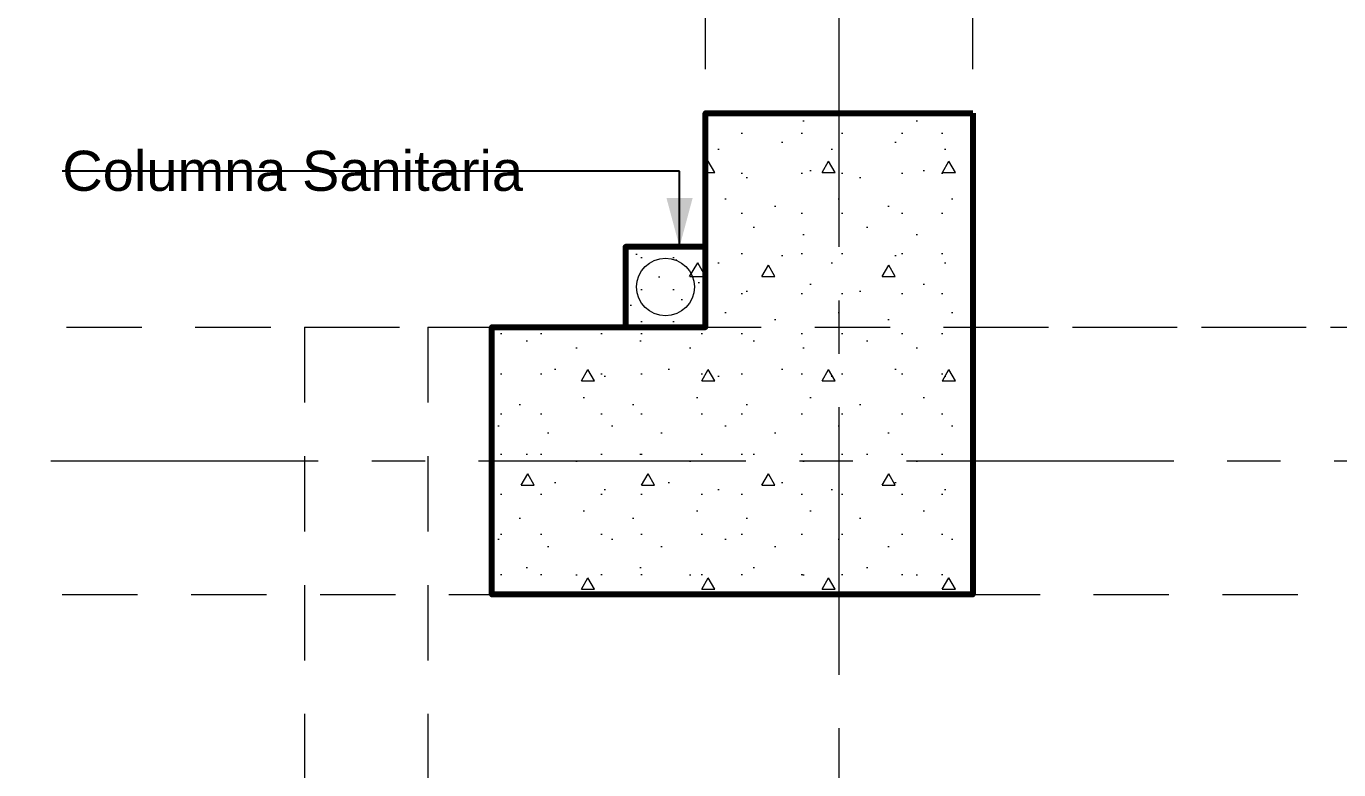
# Model space of a CAD drawing. Header units: inches. Extents: x -19 to 5698, y -728 to 92.
# Drawn here: x 299.299 to 301.754, y 6.872 to 8.262 of the extents above; entities that cross this region are included whole.
import ezdxf

# ---------------------------------------------------------------- set-up
doc = ezdxf.new("R2010")
doc.units = ezdxf.units.IN
doc.header["$MEASUREMENT"] = 0
for name, pattern in [('Hidden Line', [0.195611, 0.141111, -0.0545]), ('Línea Oculta', [0.195611, 0.141111, -0.0545]), ('Punto & Raya', [0.65, 0.5, -0.075, 0, -0.075])]:
    doc.linetypes.add(name, pattern=pattern)
doc.layers.get('0').update_dxf_attribs({"color": 61})
for name, color, linetype in [('02 _ ARQ _ ALB _ Ejes Generales', 251, 'Continuous'), ('02 _ ARQ _ ZON _ Espacio.3D', 7, 'Continuous'), ('08 _ STR _ EXT _ 06 Columnas', 7, 'Continuous'), ('08 _ STR _ EXT _ 08 Placas Inclinadas', 7, 'Continuous'), ('08 _ STR _ EXT _ 09 Vigas', 251, 'Continuous'), ('Estructura - Carga', 7, 'Continuous'), ('MEP - HVAC', 7, 'Continuous'), ('Notas - Etiquetas', 7, 'Continuous')]:
    doc.layers.add(name, color=color, linetype=linetype)
doc.styles.add('Estilo_Generado_4', font='swisse.ttf')
doc.dimstyles.new('Estilo_Generado__8', dxfattribs={"dimtxt": 0.18, "dimasz": 0.0912, "dimexe": 0.18, "dimexo": 0.0625, "dimgap": 0, "dimtad": 0, "dimtih": 1, "dimtoh": 1, "dimdec": 4, "dimzin": 0, "dimdsep": 46, "dimcen": 0.09, "dimadec": 0, "dimazin": 0, "dimtfac": 1, "dimtdec": 4, "dimtmove": 0, "dimatfit": 3, "dimldrblk": 'ARROWHEAD_5', "dimfxl": 1, "dimtolj": 1, "dimtzin": 0, "dimarcsym": 0})

# ---------------------------------------------------------------- blocks, each defined once
blk = doc.blocks.new('ARROWHEAD_5')
at = {"linetype": 'Continuous', "lineweight": 0}
blk.add_hatch(color=0, dxfattribs=at).paths.add_polyline_path([(-1, 0.2679), (0, 0), (-1, -0.2679)])
at = {"color": 0, "linetype": 'Continuous', "lineweight": 0}
blk.add_line((0, 0), (-1, 0), dxfattribs=at)

msp = doc.modelspace()

# ---------------------------------------------------------------- hatches: boundary and pattern name
at = {"layer": '08 _ STR _ EXT _ 06 Columnas', "linetype": 'Continuous', "lineweight": 9}
h = msp.add_hatch(dxfattribs=at)
h.set_pattern_fill('HORMIGÓN_EN_MASA_0002', style=0, pattern_type=2)
h.set_pattern_definition([(0, (277.50006, 1e-08), (0, 0.3897114), [0.024375, -0.200625]), (0, (277.61256, 0.19486), (0, 0.3897114), [0.024375, -0.200625]), (60, (277.50006, 1e-08), (-0.3375, 0.194856), [0.024375, -0.200625]), (60, (277.72506, 1e-08), (-0.3375, 0.194856), [0.024375, -0.200625]), (120, (277.52444, 1e-08), (0.3375, 0.194856), [0.024375, -0.200625]), (120, (277.74944, 1e-08), (0.3375, 0.194856), [0.024375, -0.200625]), (0, (277.50006, 0.0375), (0, 0.075), [0, -0.075, 0, -0.1125]), (45, (277.53756, 0.0375), (-0.053033, 0.053033), [0, -0.05625, 0, -0.09375])])
h.paths.add_polyline_path([(301.07, 8.1), (300.57, 8.1), (300.57, 7.7), (300.17, 7.7), (300.17, 7.2), (301.07, 7.2)])
at = {"layer": 'Estructura - Carga', "linetype": 'Continuous', "lineweight": 13}
h = msp.add_hatch(dxfattribs=at)
h.set_pattern_fill('HORMIGÓN_ARMADO_0002', color=251, style=0, pattern_type=2)
h.set_pattern_definition([(0, (277.50006, 1e-08), (0, 0.311769), [0.03, -0.15]), (0, (277.59006, 0.1559), (0, 0.311769), [0.03, -0.15]), (60, (277.50006, 1e-08), (-0.27, 0.1558846), [0.03, -0.15]), (60, (277.68006, 1e-08), (-0.27, 0.1558846), [0.03, -0.15]), (120, (277.53006, 1e-08), (0.27, 0.1558846), [0.03, -0.15]), (120, (277.71006, 1e-08), (0.27, 0.1558846), [0.03, -0.15]), (0, (277.50006, 0.03), (0, 0.06), [0, -0.06, 0, -0.09]), (45, (277.53006, 0.03), (-0.04242641, 0.04242641), [0, -0.045, 0, -0.075])])
h.paths.add_polyline_path([(300.42, 7.7), (300.57, 7.7), (300.57, 7.85), (300.42, 7.85)])

# ---------------------------------------------------------------- linework, layer by layer
at = {"layer": '02 _ ARQ _ ALB _ Ejes Generales', "color": 251, "linetype": 'Punto & Raya', "lineweight": 13, "true_color": 0x636466}
for p, q in [((300.82, 3.05), (300.82, 44.9)), ((283.3455, 7.45), (332.07, 7.45))]:
    msp.add_line(p, q, dxfattribs=at)
at = {"layer": '02 _ ARQ _ ZON _ Espacio.3D', "color": 254, "linetype": 'Continuous', "lineweight": 0, "flags": 128}
msp.add_lwpolyline([(301.07, 7.2), (300.17, 7.2), (300.17, 7.7), (300.57, 7.7), (300.57, 8.1), (301.07, 8.1), (301.07, 7.7)], close=True, dxfattribs=at)
at = {"layer": '08 _ STR _ EXT _ 06 Columnas', "color": 7, "linetype": 'Continuous', "lineweight": 80, "flags": 128}
msp.add_lwpolyline([(301.07, 8.1), (301.07, 7.2), (300.17, 7.2), (300.17, 7.7), (300.57, 7.7), (300.57, 8.1)], close=True, dxfattribs=at)
at = {"layer": '08 _ STR _ EXT _ 08 Placas Inclinadas', "color": 251, "linetype": 'Línea Oculta', "lineweight": 13}
msp.add_line((300.0507, 7.7), (300.0507, 6.0167), dxfattribs=at)
at = {"layer": '08 _ STR _ EXT _ 08 Placas Inclinadas', "color": 251, "linetype": 'Línea Oculta', "lineweight": 13, "flags": 128}
for points in [[(299.8197, 7.7), (300.0507, 7.7)], [(299.8197, 7.7), (299.8197, 6.0005)], [(300.0507, 7.7), (301.8116, 7.7)]]:
    msp.add_lwpolyline(points, dxfattribs=at)
at = {"layer": '08 _ STR _ EXT _ 09 Vigas', "color": 251, "linetype": 'Hidden Line', "lineweight": 13, "true_color": 0x636466}
for p, q in [((300.57, 7.7), (300.57, 16.9)), ((301.07, 7.7), (301.07, 16.9)), ((294.07, 7.7), (300.57, 7.7)), ((301.07, 7.7), (307.57, 7.7)), ((287.07, 7.2), (329.07, 7.2)), ((301.07, 7.2), (300.57, 7.2))]:
    msp.add_line(p, q, dxfattribs=at)
at = {"layer": 'Estructura - Carga', "color": 7, "linetype": 'Continuous', "lineweight": 80, "flags": 128}
msp.add_lwpolyline([(300.42, 7.7), (300.57, 7.7), (300.57, 7.85), (300.42, 7.85)], close=True, dxfattribs=at)
at = {"layer": 'MEP - HVAC', "color": 7, "linetype": 'Continuous', "lineweight": 13, "flags": 128}
msp.add_lwpolyline([(300.495, 7.721, -1), (300.495, 7.829, -1)], format="xyb", close=True, dxfattribs=at)

# ---------------------------------------------------------------- texts
at = {"layer": 'Notas - Etiquetas', "color": 5, "linetype": 'Continuous', "lineweight": 35, "insert": (299.3668, 7.9917), "char_height": 0.075, "attachment_point": 4, "style": 'Estilo_Generado_4'}
msp.add_mtext('\\A1;{\\pql;\\fSwis721 Ex BT|b0|i0|c0|p34;Columna Sanitaria}', dxfattribs=at)

# ---------------------------------------------------------------- leaders
at = {"layer": 'Notas - Etiquetas', "color": 144, "linetype": 'Continuous', "lineweight": 13, "annotation_type": 0, "has_hookline": 1, "hookline_direction": 1, "text_width": 1.0171}
msp.add_leader([(300.5213, 7.85), (300.5213, 7.9917), (299.3668, 7.9917)], dimstyle='Estilo_Generado__8', dxfattribs=at)

doc.saveas('drawing.dxf')
